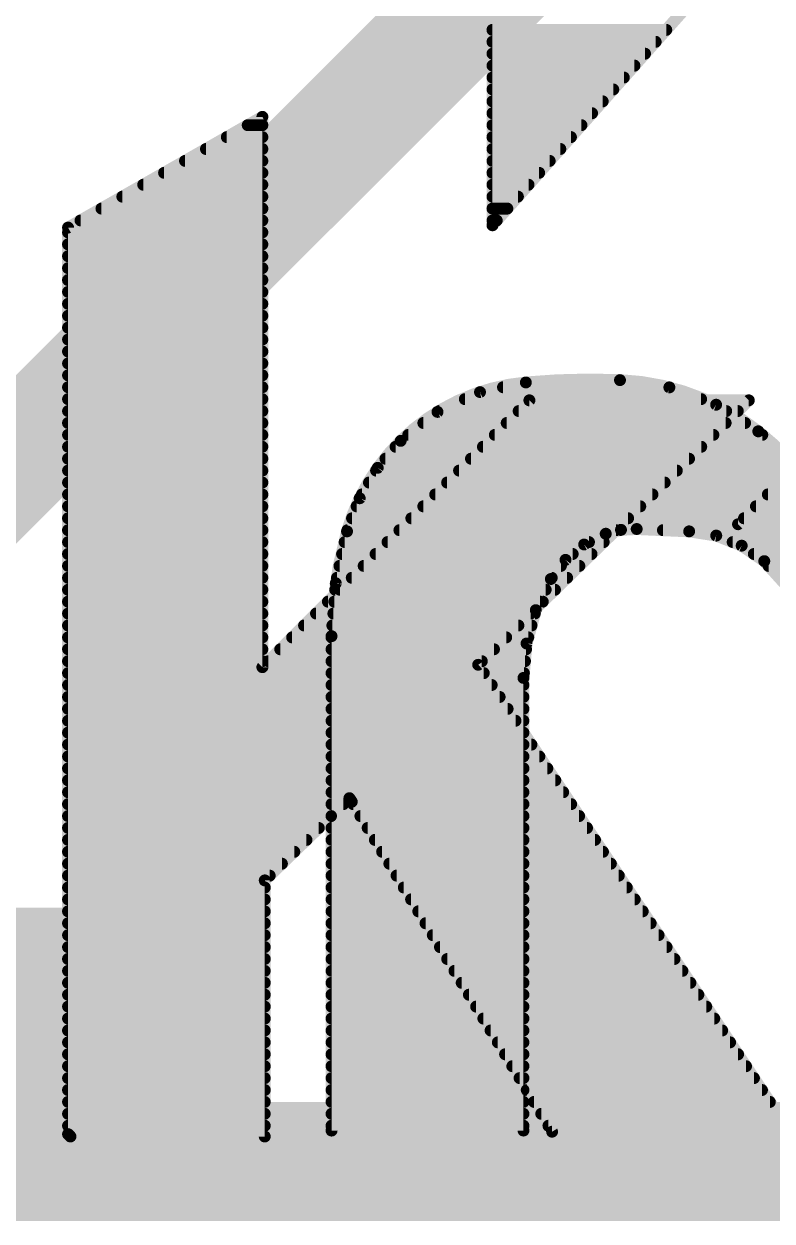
# Model space of a CAD drawing. Extents: x -19.1 to 53.5, y -15.6 to 59.8.
# Drawn here: x 23.104 to 24.698, y 20.193 to 22.746 of the extents above; entities that cross this region are included whole.
import ezdxf

# ---------------------------------------------------------------- set-up
doc = ezdxf.new("R2010")
doc.units = 0
for name, color, linetype in [('16', 132, 'CONTINUOUS'), ('21', 41, 'CONTINUOUS'), ('22', 40, 'CONTINUOUS')]:
    doc.layers.add(name, color=color, linetype=linetype)

# ---------------------------------------------------------------- blocks, each defined once
blk = doc.blocks.new('RECT')
blk.add_solid([(-0.5, -0.5), (0.5, -0.5), (-0.5, 0.5), (0.5, 0.5)])

msp = doc.modelspace()

# ---------------------------------------------------------------- linework, layer by layer
at = {"layer": '16', "const_width": 0.254}
for points in [[(22.86, 21.59), (24.765, 23.495)], [(2.54, 20.32), (26.67, 20.32)]]:
    msp.add_lwpolyline(points, dxfattribs=at)
at = {"layer": '21', "const_width": 0.0254}
for points in [[(24.1021, 23.8328), (24.1021, 22.3164)], [(24.1021, 22.3164), (24.5897, 22.8651)], [(24.1021, 22.733), (24.4723, 22.733)], [(24.1021, 22.7076), (24.4497, 22.7076)], [(24.1021, 22.6822), (24.4272, 22.6822)], [(24.1021, 22.6568), (24.4046, 22.6568)], [(24.1021, 22.6314), (24.382, 22.6314)], [(24.1021, 22.606), (24.3595, 22.606)], [(24.1021, 22.5806), (24.3369, 22.5806)], [(24.1021, 22.5552), (24.3143, 22.5552)], [(23.1978, 22.3114), (23.6118, 22.5476)], [(23.5806, 22.5298), (23.6118, 22.5298)], [(23.6118, 22.5476), (23.6118, 21.3741)], [(24.1021, 22.5298), (24.2917, 22.5298)], [(23.5361, 22.5044), (23.6118, 22.5044)], [(24.1021, 22.5044), (24.2692, 22.5044)], [(23.4916, 22.479), (23.6118, 22.479)], [(24.1021, 22.479), (24.2466, 22.479)], [(23.447, 22.4536), (23.6118, 22.4536)], [(24.1021, 22.4536), (24.224, 22.4536)], [(23.4025, 22.4282), (23.6118, 22.4282)], [(24.1021, 22.4282), (24.2015, 22.4282)], [(23.358, 22.4028), (23.6118, 22.4028)], [(24.1021, 22.4028), (24.1789, 22.4028)], [(23.3135, 22.3774), (23.6118, 22.3774)], [(24.1021, 22.3774), (24.1563, 22.3774)], [(23.269, 22.352), (23.6118, 22.352)], [(24.1021, 22.352), (24.1337, 22.352)], [(23.2244, 22.3266), (23.6118, 22.3266)], [(24.1021, 22.3266), (24.1112, 22.3266)], [(23.1978, 20.3784), (23.1978, 22.3114)], [(23.1978, 22.3012), (23.6118, 22.3012)], [(23.1978, 22.2758), (23.6118, 22.2758)], [(23.1978, 22.2504), (23.6118, 22.2504)], [(23.1978, 22.225), (23.6118, 22.225)], [(23.1978, 22.1996), (23.6118, 22.1996)], [(23.1978, 22.1742), (23.6118, 22.1742)], [(23.1978, 22.1488), (23.6118, 22.1488)], [(23.1978, 22.1234), (23.6118, 22.1234)], [(23.1978, 22.098), (23.6118, 22.098)], [(23.1978, 22.0726), (23.6118, 22.0726)], [(23.1978, 22.0472), (23.6118, 22.0472)], [(23.1978, 22.0218), (23.6118, 22.0218)], [(23.1978, 21.9964), (23.6118, 21.9964)], [(23.1978, 21.971), (23.6118, 21.971)], [(23.1978, 21.9456), (23.6118, 21.9456)], [(23.6118, 21.3741), (24.1808, 21.9431)], [(24.6482, 21.9431), (24.0716, 21.3792)], [(24.1808, 21.9431), (24.6482, 21.9431)], [(24.6253, 21.6789), (24.892, 21.9456)], [(23.1978, 21.9202), (23.6118, 21.9202)], [(24.1579, 21.9202), (24.6248, 21.9202)], [(23.1978, 21.8948), (23.6118, 21.8948)], [(24.1325, 21.8948), (24.5988, 21.8948)], [(23.1978, 21.8694), (23.6118, 21.8694)], [(24.1071, 21.8694), (24.5728, 21.8694)], [(23.1978, 21.844), (23.6118, 21.844)], [(24.0817, 21.844), (24.5469, 21.844)], [(23.1978, 21.8186), (23.6118, 21.8186)], [(24.0563, 21.8186), (24.5209, 21.8186)], [(23.1978, 21.7932), (23.6118, 21.7932)], [(24.0309, 21.7932), (24.4949, 21.7932)], [(23.1978, 21.7678), (23.6118, 21.7678)], [(24.0055, 21.7678), (24.469, 21.7678)], [(23.1978, 21.7424), (23.6118, 21.7424)], [(23.9801, 21.7424), (24.443, 21.7424)], [(24.6888, 21.7424), (25.7404, 21.7424)], [(23.1978, 21.717), (23.6118, 21.717)], [(23.9547, 21.717), (24.417, 21.717)], [(24.6634, 21.717), (25.7404, 21.717)], [(23.1978, 21.6916), (23.6118, 21.6916)], [(23.9293, 21.6916), (24.391, 21.6916)], [(24.638, 21.6916), (25.7404, 21.6916)], [(23.1978, 21.6662), (23.6118, 21.6662)], [(23.9039, 21.6662), (24.3651, 21.6662)], [(25.0241, 21.6764), (24.6253, 21.6789)], [(23.1978, 21.6408), (23.6118, 21.6408)], [(23.8785, 21.6408), (24.3391, 21.6408)], [(23.1978, 21.6154), (23.6118, 21.6154)], [(23.8531, 21.6154), (24.3131, 21.6154)], [(23.1978, 21.59), (23.6118, 21.59)], [(23.8277, 21.59), (24.2872, 21.59)], [(23.1978, 21.5646), (23.6118, 21.5646)], [(23.8023, 21.5646), (24.2612, 21.5646)], [(23.1978, 21.5392), (23.6118, 21.5392)], [(23.7769, 21.5392), (24.2352, 21.5392)], [(23.1978, 21.5138), (23.6118, 21.5138)], [(23.7515, 21.5138), (24.2092, 21.5138)], [(23.1978, 21.4884), (23.6118, 21.4884)], [(23.7261, 21.4884), (24.1833, 21.4884)], [(23.1978, 21.463), (23.6118, 21.463)], [(23.7007, 21.463), (24.1573, 21.463)], [(23.1978, 21.4376), (23.6118, 21.4376)], [(23.6753, 21.4376), (24.1313, 21.4376)], [(23.1978, 21.4122), (23.6118, 21.4122)], [(23.6499, 21.4122), (24.1053, 21.4122)], [(23.1978, 21.3868), (23.6118, 21.3868)], [(23.6245, 21.3868), (24.0794, 21.3868)], [(24.0716, 21.3792), (24.7371, 20.381)], [(23.1978, 21.3614), (24.0835, 21.3614)], [(23.1978, 21.336), (24.1004, 21.336)], [(23.1978, 21.3106), (24.1173, 21.3106)], [(23.1978, 21.2852), (24.1343, 21.2852)], [(23.1978, 21.2598), (24.1512, 21.2598)], [(23.1978, 21.2344), (24.1681, 21.2344)], [(23.1978, 21.209), (24.1851, 21.209)], [(23.1978, 21.1836), (24.202, 21.1836)], [(23.1978, 21.1582), (24.2189, 21.1582)], [(23.1978, 21.1328), (24.2359, 21.1328)], [(23.1978, 21.1074), (24.2528, 21.1074)], [(23.1978, 21.082), (23.7842, 21.082)], [(23.7973, 21.0947), (23.6169, 20.9194)], [(23.8023, 21.0871), (23.7973, 21.0947)], [(24.2291, 20.3835), (23.8023, 21.0871)], [(23.8054, 21.082), (24.2697, 21.082)], [(23.1978, 21.0566), (23.7581, 21.0566)], [(23.8208, 21.0566), (24.2867, 21.0566)], [(23.1978, 21.0312), (23.732, 21.0312)], [(23.8362, 21.0312), (24.3036, 21.0312)], [(23.1978, 21.0058), (23.7058, 21.0058)], [(23.8516, 21.0058), (24.3205, 21.0058)], [(23.1978, 20.9804), (23.6797, 20.9804)], [(23.867, 20.9804), (24.3375, 20.9804)], [(23.1978, 20.955), (23.6535, 20.955)], [(23.8824, 20.955), (24.3544, 20.955)], [(23.1978, 20.9296), (23.6274, 20.9296)], [(23.8978, 20.9296), (24.3713, 20.9296)], [(23.1978, 20.9042), (23.6169, 20.9042)], [(23.6169, 20.9194), (23.6169, 20.3733)], [(23.9132, 20.9042), (24.3883, 20.9042)], [(23.1978, 20.8788), (23.6169, 20.8788)], [(23.9287, 20.8788), (24.4052, 20.8788)], [(23.1978, 20.8534), (23.6169, 20.8534)], [(23.9441, 20.8534), (24.4222, 20.8534)], [(23.1978, 20.828), (23.6169, 20.828)], [(23.9595, 20.828), (24.4391, 20.828)], [(23.1978, 20.8026), (23.6169, 20.8026)], [(23.9749, 20.8026), (24.456, 20.8026)], [(23.1978, 20.7772), (23.6169, 20.7772)], [(23.9903, 20.7772), (24.473, 20.7772)], [(23.1978, 20.7518), (23.6169, 20.7518)], [(24.0057, 20.7518), (24.4899, 20.7518)], [(23.1978, 20.7264), (23.6169, 20.7264)], [(24.0211, 20.7264), (24.5068, 20.7264)], [(23.1978, 20.701), (23.6169, 20.701)], [(24.0365, 20.701), (24.5238, 20.701)], [(23.1978, 20.6756), (23.6169, 20.6756)], [(24.0519, 20.6756), (24.5407, 20.6756)], [(23.1978, 20.6502), (23.6169, 20.6502)], [(24.0673, 20.6502), (24.5576, 20.6502)], [(23.1978, 20.6248), (23.6169, 20.6248)], [(24.0827, 20.6248), (24.5746, 20.6248)], [(23.1978, 20.5994), (23.6169, 20.5994)], [(24.0981, 20.5994), (24.5915, 20.5994)], [(23.1978, 20.574), (23.6169, 20.574)], [(24.1135, 20.574), (24.6084, 20.574)], [(23.1978, 20.5486), (23.6169, 20.5486)], [(24.129, 20.5486), (24.6254, 20.5486)], [(23.1978, 20.5232), (23.6169, 20.5232)], [(24.1444, 20.5232), (24.6423, 20.5232)], [(23.1978, 20.4978), (23.6169, 20.4978)], [(24.1598, 20.4978), (24.6592, 20.4978)], [(23.1978, 20.4724), (23.6169, 20.4724)], [(24.1752, 20.4724), (24.6762, 20.4724)], [(23.1978, 20.447), (23.6169, 20.447)], [(24.1906, 20.447), (24.6931, 20.447)], [(23.1978, 20.4216), (23.6169, 20.4216)], [(24.206, 20.4216), (24.71, 20.4216)], [(23.1978, 20.3962), (23.6169, 20.3962)], [(24.2214, 20.3962), (24.727, 20.3962)], [(24.7371, 20.381), (24.2291, 20.3835)], [(23.2029, 20.3733), (23.1978, 20.3784)], [(23.6169, 20.3733), (23.2029, 20.3733)]]:
    msp.add_lwpolyline(points, dxfattribs=at)
at = {"layer": '21', "const_width": 0.0127}
for points in [[(24.1021, 22.7394, 1), (24.1021, 22.7266)], [(24.4723, 22.7266, 1), (24.4723, 22.7394)], [(24.1021, 22.714, 1), (24.1021, 22.7012)], [(24.4497, 22.7012, 1), (24.4497, 22.714)], [(24.1021, 22.6886, 1), (24.1021, 22.6759)], [(24.4272, 22.6759, 1), (24.4272, 22.6886)], [(24.1021, 22.6632, 1), (24.1021, 22.6504)], [(24.4046, 22.6504, 1), (24.4046, 22.6632)], [(24.1021, 22.6378, 1), (24.1021, 22.6251)], [(24.382, 22.6251, 1), (24.382, 22.6378)], [(24.1021, 22.6124, 1), (24.1021, 22.5997)], [(24.3595, 22.5997, 1), (24.3595, 22.6124)], [(24.1021, 22.587, 1), (24.1021, 22.5742)], [(24.3369, 22.5742, 1), (24.3369, 22.587)], [(24.1021, 22.5616, 1), (24.1021, 22.5489)], [(24.3143, 22.5489, 1), (24.3143, 22.5616)], [(23.5806, 22.5362, 1), (23.5806, 22.5235)], [(23.6182, 22.5476, 1), (23.6055, 22.5476)], [(23.6149, 22.5421, 1), (23.6087, 22.5531)], [(23.6118, 22.5235, 1), (23.6118, 22.5362)], [(24.1021, 22.5362, 1), (24.1021, 22.5235)], [(24.2917, 22.5235, 1), (24.2917, 22.5362)], [(23.5361, 22.5108, 1), (23.5361, 22.498)], [(23.6118, 22.498, 1), (23.6118, 22.5108)], [(24.1021, 22.5108, 1), (24.1021, 22.498)], [(24.2692, 22.498, 1), (24.2692, 22.5108)], [(23.4916, 22.4854, 1), (23.4916, 22.4727)], [(23.6118, 22.4727, 1), (23.6118, 22.4854)], [(24.1021, 22.4854, 1), (24.1021, 22.4727)], [(24.2466, 22.4727, 1), (24.2466, 22.4854)], [(23.447, 22.46, 1), (23.447, 22.4473)], [(23.6118, 22.4473, 1), (23.6118, 22.46)], [(24.1021, 22.46, 1), (24.1021, 22.4473)], [(24.224, 22.4473, 1), (24.224, 22.46)], [(23.4025, 22.4346, 1), (23.4025, 22.4218)], [(23.6118, 22.4218, 1), (23.6118, 22.4346)], [(24.1021, 22.4346, 1), (24.1021, 22.4218)], [(24.2015, 22.4218, 1), (24.2015, 22.4346)], [(23.358, 22.4092, 1), (23.358, 22.3965)], [(23.6118, 22.3965, 1), (23.6118, 22.4092)], [(24.1021, 22.4092, 1), (24.1021, 22.3965)], [(24.1789, 22.3965, 1), (24.1789, 22.4092)], [(23.3135, 22.3838, 1), (23.3135, 22.3711)], [(23.6118, 22.3711, 1), (23.6118, 22.3838)], [(24.1021, 22.3838, 1), (24.1021, 22.3711)], [(24.1563, 22.3711, 1), (24.1563, 22.3838)], [(23.269, 22.3584, 1), (23.269, 22.3456)], [(23.6118, 22.3456, 1), (23.6118, 22.3584)], [(24.1021, 22.3584, 1), (24.1021, 22.3456)], [(24.1337, 22.3456, 1), (24.1337, 22.3584)], [(23.2244, 22.333, 1), (23.2244, 22.3203)], [(23.6118, 22.3203, 1), (23.6118, 22.333)], [(24.1021, 22.333, 1), (24.1021, 22.3203)], [(24.1112, 22.3203, 1), (24.1112, 22.333)], [(23.2042, 22.3114, 1), (23.1914, 22.3114)], [(23.1947, 22.3169, 1), (23.2009, 22.3059)], [(23.1978, 22.3076, 1), (23.1978, 22.2949)], [(23.6118, 22.2949, 1), (23.6118, 22.3076)], [(24.0957, 22.3164, 1), (24.1085, 22.3164)], [(24.0974, 22.3206, 1), (24.1068, 22.3122)], [(23.1978, 22.2822, 1), (23.1978, 22.2694)], [(23.6118, 22.2694, 1), (23.6118, 22.2822)], [(23.1978, 22.2568, 1), (23.1978, 22.2441)], [(23.6118, 22.2441, 1), (23.6118, 22.2568)], [(23.1978, 22.2314, 1), (23.1978, 22.2187)], [(23.6118, 22.2187, 1), (23.6118, 22.2314)], [(23.1978, 22.206, 1), (23.1978, 22.1932)], [(23.6118, 22.1932, 1), (23.6118, 22.206)], [(23.1978, 22.1806, 1), (23.1978, 22.1679)], [(23.6118, 22.1679, 1), (23.6118, 22.1806)], [(23.1978, 22.1552, 1), (23.1978, 22.1425)], [(23.6118, 22.1425, 1), (23.6118, 22.1552)], [(23.1978, 22.1298, 1), (23.1978, 22.117)], [(23.6118, 22.117, 1), (23.6118, 22.1298)], [(23.1978, 22.1044, 1), (23.1978, 22.0917)], [(23.6118, 22.0917, 1), (23.6118, 22.1044)], [(23.1978, 22.079, 1), (23.1978, 22.0663)], [(23.6118, 22.0663, 1), (23.6118, 22.079)], [(23.1978, 22.0536, 1), (23.1978, 22.0408)], [(23.6118, 22.0408, 1), (23.6118, 22.0536)], [(23.1978, 22.0282, 1), (23.1978, 22.0155)], [(23.6118, 22.0155, 1), (23.6118, 22.0282)], [(23.1978, 22.0028, 1), (23.1978, 21.9901)], [(23.6118, 21.9901, 1), (23.6118, 22.0028)], [(23.1978, 21.9774, 1), (23.1978, 21.9646)], [(23.6118, 21.9646, 1), (23.6118, 21.9774)], [(23.1978, 21.952, 1), (23.1978, 21.9393)], [(23.6118, 21.9393, 1), (23.6118, 21.952)], [(24.1808, 21.9495, 1), (24.1808, 21.9367)], [(24.1853, 21.9386, 1), (24.1763, 21.9476)], [(24.6526, 21.9386, 1), (24.6438, 21.9476)], [(24.6482, 21.9367, 1), (24.6482, 21.9495)], [(23.1978, 21.9266, 1), (23.1978, 21.9139)], [(23.6118, 21.9139, 1), (23.6118, 21.9266)], [(24.1579, 21.9266, 1), (24.1579, 21.9139)], [(24.6248, 21.9139, 1), (24.6248, 21.9266)], [(23.1978, 21.9012, 1), (23.1978, 21.8884)], [(23.6118, 21.8884, 1), (23.6118, 21.9012)], [(24.1325, 21.9012, 1), (24.1325, 21.8884)], [(24.5988, 21.8884, 1), (24.5988, 21.9012)], [(23.1978, 21.8758, 1), (23.1978, 21.8631)], [(23.6118, 21.8631, 1), (23.6118, 21.8758)], [(24.1071, 21.8758, 1), (24.1071, 21.8631)], [(24.5728, 21.8631, 1), (24.5728, 21.8758)], [(23.1978, 21.8504, 1), (23.1978, 21.8377)], [(23.6118, 21.8377, 1), (23.6118, 21.8504)], [(24.0817, 21.8504, 1), (24.0817, 21.8377)], [(24.5469, 21.8377, 1), (24.5469, 21.8504)], [(23.1978, 21.825, 1), (23.1978, 21.8122)], [(23.6118, 21.8122, 1), (23.6118, 21.825)], [(24.0563, 21.825, 1), (24.0563, 21.8122)], [(24.5209, 21.8122, 1), (24.5209, 21.825)], [(23.1978, 21.7996, 1), (23.1978, 21.7869)], [(23.6118, 21.7869, 1), (23.6118, 21.7996)], [(24.0309, 21.7996, 1), (24.0309, 21.7869)], [(24.4949, 21.7869, 1), (24.4949, 21.7996)], [(23.1978, 21.7742, 1), (23.1978, 21.7614)], [(23.6118, 21.7614, 1), (23.6118, 21.7742)], [(24.0055, 21.7742, 1), (24.0055, 21.7614)], [(24.469, 21.7614, 1), (24.469, 21.7742)], [(23.1978, 21.7488, 1), (23.1978, 21.736)], [(23.6118, 21.736, 1), (23.6118, 21.7488)], [(23.9801, 21.7488, 1), (23.9801, 21.736)], [(24.443, 21.736, 1), (24.443, 21.7488)], [(24.6888, 21.7488, 1), (24.6888, 21.736)], [(23.1978, 21.7234, 1), (23.1978, 21.7107)], [(23.6118, 21.7107, 1), (23.6118, 21.7234)], [(23.9547, 21.7234, 1), (23.9547, 21.7107)], [(24.417, 21.7107, 1), (24.417, 21.7234)], [(24.6634, 21.7234, 1), (24.6634, 21.7107)], [(23.1978, 21.698, 1), (23.1978, 21.6852)], [(23.6118, 21.6852, 1), (23.6118, 21.698)], [(23.9293, 21.698, 1), (23.9293, 21.6852)], [(24.391, 21.6852, 1), (24.391, 21.698)], [(24.638, 21.698, 1), (24.638, 21.6852)], [(23.1978, 21.6726, 1), (23.1978, 21.6598)], [(23.6118, 21.6598, 1), (23.6118, 21.6726)], [(23.9039, 21.6726, 1), (23.9039, 21.6598)], [(24.3651, 21.6598, 1), (24.3651, 21.6726)], [(24.6253, 21.6852, 1), (24.6253, 21.6726)], [(24.6208, 21.6834, 1), (24.6298, 21.6744)], [(23.1978, 21.6472, 1), (23.1978, 21.6345)], [(23.6118, 21.6345, 1), (23.6118, 21.6472)], [(23.8785, 21.6472, 1), (23.8785, 21.6345)], [(24.3391, 21.6345, 1), (24.3391, 21.6472)], [(23.1978, 21.6218, 1), (23.1978, 21.609)], [(23.6118, 21.609, 1), (23.6118, 21.6218)], [(23.8531, 21.6218, 1), (23.8531, 21.609)], [(24.3131, 21.609, 1), (24.3131, 21.6218)], [(23.1978, 21.5964, 1), (23.1978, 21.5836)], [(23.6118, 21.5836, 1), (23.6118, 21.5964)], [(23.8277, 21.5964, 1), (23.8277, 21.5836)], [(24.2872, 21.5836, 1), (24.2872, 21.5964)], [(23.1978, 21.571, 1), (23.1978, 21.5583)], [(23.6118, 21.5583, 1), (23.6118, 21.571)], [(23.8023, 21.571, 1), (23.8023, 21.5583)], [(24.2612, 21.5583, 1), (24.2612, 21.571)], [(23.1978, 21.5456, 1), (23.1978, 21.5328)], [(23.6118, 21.5328, 1), (23.6118, 21.5456)], [(23.7769, 21.5456, 1), (23.7769, 21.5328)], [(24.2352, 21.5328, 1), (24.2352, 21.5456)], [(23.1978, 21.5202, 1), (23.1978, 21.5074)], [(23.6118, 21.5074, 1), (23.6118, 21.5202)], [(23.7515, 21.5202, 1), (23.7515, 21.5074)], [(24.2092, 21.5074, 1), (24.2092, 21.5202)], [(23.1978, 21.4948, 1), (23.1978, 21.4821)], [(23.6118, 21.4821, 1), (23.6118, 21.4948)], [(23.7261, 21.4948, 1), (23.7261, 21.4821)], [(24.1833, 21.4821, 1), (24.1833, 21.4948)], [(23.1978, 21.4694, 1), (23.1978, 21.4566)], [(23.6118, 21.4566, 1), (23.6118, 21.4694)], [(23.7007, 21.4694, 1), (23.7007, 21.4566)], [(24.1573, 21.4566, 1), (24.1573, 21.4694)], [(23.1978, 21.444, 1), (23.1978, 21.4312)], [(23.6118, 21.4312, 1), (23.6118, 21.444)], [(23.6753, 21.444, 1), (23.6753, 21.4312)], [(24.1313, 21.4312, 1), (24.1313, 21.444)], [(23.1978, 21.4186, 1), (23.1978, 21.4059)], [(23.6118, 21.4059, 1), (23.6118, 21.4186)], [(23.6499, 21.4186, 1), (23.6499, 21.4059)], [(24.1053, 21.4059, 1), (24.1053, 21.4186)], [(23.1978, 21.3932, 1), (23.1978, 21.3804)], [(23.6118, 21.3804, 1), (23.6118, 21.3932)], [(23.6245, 21.3932, 1), (23.6245, 21.3804)], [(24.0769, 21.3827, 1), (24.0663, 21.3757)], [(24.0794, 21.3804, 1), (24.0794, 21.3932)], [(23.1978, 21.3678, 1), (23.1978, 21.355)], [(23.6073, 21.3786, 1), (23.6163, 21.3696)], [(23.6055, 21.3741, 1), (23.6182, 21.3741)], [(24.0672, 21.3837, 1), (24.076, 21.3747)], [(24.0835, 21.355, 1), (24.0835, 21.3678)], [(23.1978, 21.3424, 1), (23.1978, 21.3297)], [(24.1004, 21.3297, 1), (24.1004, 21.3424)], [(23.1978, 21.317, 1), (23.1978, 21.3042)], [(24.1173, 21.3042, 1), (24.1173, 21.317)], [(23.1978, 21.2916, 1), (23.1978, 21.2788)], [(24.1343, 21.2788, 1), (24.1343, 21.2916)], [(23.1978, 21.2662, 1), (23.1978, 21.2535)], [(24.1512, 21.2535, 1), (24.1512, 21.2662)], [(23.1978, 21.2408, 1), (23.1978, 21.228)], [(24.1681, 21.228, 1), (24.1681, 21.2408)], [(23.1978, 21.2154, 1), (23.1978, 21.2026)], [(24.1851, 21.2026, 1), (24.1851, 21.2154)], [(23.1978, 21.19, 1), (23.1978, 21.1773)], [(24.202, 21.1773, 1), (24.202, 21.19)], [(23.1978, 21.1646, 1), (23.1978, 21.1518)], [(24.2189, 21.1518, 1), (24.2189, 21.1646)], [(23.1978, 21.1392, 1), (23.1978, 21.1264)], [(24.2359, 21.1264, 1), (24.2359, 21.1392)], [(23.1978, 21.1138, 1), (23.1978, 21.1011)], [(24.2528, 21.1011, 1), (24.2528, 21.1138)], [(23.1978, 21.0884, 1), (23.1978, 21.0756)], [(23.7842, 21.0756, 1), (23.7842, 21.0884)], [(23.8026, 21.0982, 1), (23.792, 21.0912)], [(23.8017, 21.0901, 1), (23.7929, 21.0993)], [(23.8077, 21.0904, 1), (23.7969, 21.0838)], [(23.797, 21.0836, 1), (23.8076, 21.0906)], [(23.8054, 21.0884, 1), (23.8054, 21.0756)], [(24.2697, 21.0756, 1), (24.2697, 21.0884)], [(23.1978, 21.063, 1), (23.1978, 21.0502)], [(23.7581, 21.0502, 1), (23.7581, 21.063)], [(23.8208, 21.063, 1), (23.8208, 21.0502)], [(24.2867, 21.0502, 1), (24.2867, 21.063)], [(23.1978, 21.0376, 1), (23.1978, 21.0249)], [(23.732, 21.0249, 1), (23.732, 21.0376)], [(23.8362, 21.0376, 1), (23.8362, 21.0249)], [(24.3036, 21.0249, 1), (24.3036, 21.0376)], [(23.1978, 21.0122, 1), (23.1978, 20.9994)], [(23.7058, 20.9994, 1), (23.7058, 21.0122)], [(23.8516, 21.0122, 1), (23.8516, 20.9994)], [(24.3205, 20.9994, 1), (24.3205, 21.0122)], [(23.1978, 20.9868, 1), (23.1978, 20.974)], [(23.6797, 20.974, 1), (23.6797, 20.9868)], [(23.867, 20.9868, 1), (23.867, 20.974)], [(24.3375, 20.974, 1), (24.3375, 20.9868)], [(23.1978, 20.9614, 1), (23.1978, 20.9487)], [(23.6535, 20.9487, 1), (23.6535, 20.9614)], [(23.8824, 20.9614, 1), (23.8824, 20.9487)], [(24.3544, 20.9487, 1), (24.3544, 20.9614)], [(23.1978, 20.936, 1), (23.1978, 20.9232)], [(23.6233, 20.9194, 1), (23.6105, 20.9194)], [(23.6274, 20.9232, 1), (23.6274, 20.936)], [(23.8978, 20.936, 1), (23.8978, 20.9232)], [(24.3713, 20.9232, 1), (24.3713, 20.936)], [(23.1978, 20.9106, 1), (23.1978, 20.8978)], [(23.6125, 20.924, 1), (23.6213, 20.9148)], [(23.6169, 20.8978, 1), (23.6169, 20.9106)], [(23.9132, 20.9106, 1), (23.9132, 20.8978)], [(24.3883, 20.8978, 1), (24.3883, 20.9106)], [(23.1978, 20.8852, 1), (23.1978, 20.8725)], [(23.6169, 20.8725, 1), (23.6169, 20.8852)], [(23.9287, 20.8852, 1), (23.9287, 20.8725)], [(24.4052, 20.8725, 1), (24.4052, 20.8852)], [(23.1978, 20.8598, 1), (23.1978, 20.847)], [(23.6169, 20.847, 1), (23.6169, 20.8598)], [(23.9441, 20.8598, 1), (23.9441, 20.847)], [(24.4222, 20.847, 1), (24.4222, 20.8598)], [(23.1978, 20.8344, 1), (23.1978, 20.8216)], [(23.6169, 20.8216, 1), (23.6169, 20.8344)], [(23.9595, 20.8344, 1), (23.9595, 20.8216)], [(24.4391, 20.8216, 1), (24.4391, 20.8344)], [(23.1978, 20.809, 1), (23.1978, 20.7963)], [(23.6169, 20.7963, 1), (23.6169, 20.809)], [(23.9749, 20.809, 1), (23.9749, 20.7963)], [(24.456, 20.7963, 1), (24.456, 20.809)], [(23.1978, 20.7836, 1), (23.1978, 20.7708)], [(23.6169, 20.7708, 1), (23.6169, 20.7836)], [(23.9903, 20.7836, 1), (23.9903, 20.7708)], [(24.473, 20.7708, 1), (24.473, 20.7836)], [(23.1978, 20.7582, 1), (23.1978, 20.7454)], [(23.6169, 20.7454, 1), (23.6169, 20.7582)], [(24.0057, 20.7582, 1), (24.0057, 20.7454)], [(24.4899, 20.7454, 1), (24.4899, 20.7582)], [(23.1978, 20.7328, 1), (23.1978, 20.7201)], [(23.6169, 20.7201, 1), (23.6169, 20.7328)], [(24.0211, 20.7328, 1), (24.0211, 20.7201)], [(24.5068, 20.7201, 1), (24.5068, 20.7328)], [(23.1978, 20.7074, 1), (23.1978, 20.6946)], [(23.6169, 20.6946, 1), (23.6169, 20.7074)], [(24.0365, 20.7074, 1), (24.0365, 20.6946)], [(24.5238, 20.6946, 1), (24.5238, 20.7074)], [(23.1978, 20.682, 1), (23.1978, 20.6692)], [(23.6169, 20.6692, 1), (23.6169, 20.682)], [(24.0519, 20.682, 1), (24.0519, 20.6692)], [(24.5407, 20.6692, 1), (24.5407, 20.682)], [(23.1978, 20.6566, 1), (23.1978, 20.6439)], [(23.6169, 20.6439, 1), (23.6169, 20.6566)], [(24.0673, 20.6566, 1), (24.0673, 20.6439)], [(24.5576, 20.6439, 1), (24.5576, 20.6566)], [(23.1978, 20.6312, 1), (23.1978, 20.6184)], [(23.6169, 20.6184, 1), (23.6169, 20.6312)], [(24.0827, 20.6312, 1), (24.0827, 20.6184)], [(24.5746, 20.6184, 1), (24.5746, 20.6312)], [(23.1978, 20.6058, 1), (23.1978, 20.593)], [(23.6169, 20.593, 1), (23.6169, 20.6058)], [(24.0981, 20.6058, 1), (24.0981, 20.593)], [(24.5915, 20.593, 1), (24.5915, 20.6058)], [(23.1978, 20.5804, 1), (23.1978, 20.5677)], [(23.6169, 20.5677, 1), (23.6169, 20.5804)], [(24.1135, 20.5804, 1), (24.1135, 20.5677)], [(24.6084, 20.5677, 1), (24.6084, 20.5804)], [(23.1978, 20.555, 1), (23.1978, 20.5422)], [(23.6169, 20.5422, 1), (23.6169, 20.555)], [(24.129, 20.555, 1), (24.129, 20.5422)], [(24.6254, 20.5422, 1), (24.6254, 20.555)], [(23.1978, 20.5296, 1), (23.1978, 20.5168)], [(23.6169, 20.5168, 1), (23.6169, 20.5296)], [(24.1444, 20.5296, 1), (24.1444, 20.5168)], [(24.6423, 20.5168, 1), (24.6423, 20.5296)], [(23.1978, 20.5042, 1), (23.1978, 20.4915)], [(23.6169, 20.4915, 1), (23.6169, 20.5042)], [(24.1598, 20.5042, 1), (24.1598, 20.4915)], [(24.6592, 20.4915, 1), (24.6592, 20.5042)], [(23.1978, 20.4788, 1), (23.1978, 20.466)], [(23.6169, 20.466, 1), (23.6169, 20.4788)], [(24.1752, 20.4788, 1), (24.1752, 20.466)], [(24.6762, 20.466, 1), (24.6762, 20.4788)], [(23.1978, 20.4534, 1), (23.1978, 20.4407)], [(23.6169, 20.4407, 1), (23.6169, 20.4534)], [(24.1906, 20.4534, 1), (24.1906, 20.4407)], [(24.6931, 20.4407, 1), (24.6931, 20.4534)], [(23.1978, 20.428, 1), (23.1978, 20.4153)], [(23.6169, 20.4153, 1), (23.6169, 20.428)], [(24.206, 20.428, 1), (24.206, 20.4153)], [(23.1978, 20.4026, 1), (23.1978, 20.3898)], [(23.6169, 20.3898, 1), (23.6169, 20.4026)], [(24.2214, 20.4026, 1), (24.2214, 20.3898)], [(24.2291, 20.3898, 1), (24.2291, 20.3772)], [(23.2023, 20.3829, 1), (23.1933, 20.3739)], [(23.1914, 20.3784, 1), (23.2042, 20.3784)], [(23.2029, 20.3797, 1), (23.2029, 20.3669)], [(23.1984, 20.3688, 1), (23.2074, 20.3778)], [(23.6105, 20.3733, 1), (23.6233, 20.3733)], [(23.6169, 20.3669, 1), (23.6169, 20.3797)], [(24.2237, 20.3802, 1), (24.2345, 20.3868)]]:
    msp.add_lwpolyline(points, format="xyb", dxfattribs=at)
at = {"layer": '22'}
for points, const_width in [([(24.1732, 21.9812, 0.1741), (23.9065, 21.8567)], 0.0254), ([(24.1246, 21.9774, 1), (24.1246, 21.9646)], 0.0127), ([(24.3738, 21.9862, 0.0335), (24.1732, 21.9812)], 0.0254), ([(24.173, 21.9875, 1), (24.1734, 21.9749)], 0.0127), ([(24.1726, 21.9875, 1), (24.1738, 21.9749)], 0.0127), ([(24.1745, 21.975, 1), (24.1719, 21.9874)], 0.0127), ([(24.1738, 21.9749, 1), (24.1726, 21.9875)], 0.0127), ([(24.3747, 21.9925, 1), (24.3729, 21.9799)], 0.0127), ([(24.6685, 21.877, 0.1577), (24.3738, 21.9862)], 0.0254), ([(24.3741, 21.9925, 1), (24.3735, 21.9799)], 0.0127), ([(24.3735, 21.9799, 1), (24.3741, 21.9925)], 0.0127), ([(24.374, 21.9799, 1), (24.3736, 21.9925)], 0.0127), ([(24.4812, 21.9767, 1), (24.4768, 21.9648)], 0.0127), ([(24.477, 21.9646, 1), (24.477, 21.9774)], 0.0127), ([(24.478, 21.9644, 1), (24.4799, 21.977)], 0.0127), ([(24.0432, 21.952, 1), (24.0432, 21.9393)], 0.0127), ([(24.0742, 21.9669, 1), (24.0768, 21.9545)], 0.0127), ([(24.0782, 21.9549, 1), (24.0728, 21.9664)], 0.0127), ([(24.5467, 21.9393, 1), (24.5467, 21.952)], 0.0127), ([(23.9823, 21.9242, 1), (23.9877, 21.9127)], 0.0127), ([(23.9889, 21.9134, 1), (23.9811, 21.9234)], 0.0127), ([(23.9888, 21.9266, 1), (23.9888, 21.9139)], 0.0127), ([(24.582, 21.9391, 1), (24.5752, 21.9284)], 0.0127), ([(24.5764, 21.9278, 1), (24.5808, 21.9397)], 0.0127), ([(24.6001, 21.9139, 1), (24.6001, 21.9266)], 0.0127), ([(23.9549, 21.9012, 1), (23.9549, 21.8884)], 0.0127), ([(24.6403, 21.8884, 1), (24.6403, 21.9012)], 0.0127), ([(23.9226, 21.8758, 1), (23.9226, 21.8631)], 0.0127), ([(24.6728, 21.8817, 1), (24.6642, 21.8723)], 0.0127), ([(24.7548, 21.7881, 0.0664), (24.6685, 21.877)], 0.0254), ([(24.6724, 21.882, 1), (24.6646, 21.872)], 0.0127), ([(24.6646, 21.872, 1), (24.6724, 21.882)], 0.0127), ([(24.6651, 21.8716, 1), (24.6719, 21.8824)], 0.0127), ([(24.6769, 21.8631, 1), (24.6769, 21.8758)], 0.0127), ([(23.9065, 21.8567, 0.1281), (23.7922, 21.6637)], 0.0254), ([(23.8957, 21.8504, 1), (23.8957, 21.8377)], 0.0127), ([(23.9026, 21.8617, 1), (23.9104, 21.8517)], 0.0127), ([(23.902, 21.8612, 1), (23.911, 21.8522)], 0.0127), ([(23.9113, 21.8526, 1), (23.9017, 21.8608)], 0.0127), ([(23.911, 21.8522, 1), (23.902, 21.8612)], 0.0127), ([(23.8741, 21.825, 1), (23.8741, 21.8122)], 0.0127), ([(23.8541, 21.7996, 1), (23.8541, 21.7869)], 0.0127), ([(23.8528, 21.8033, 1), (23.8624, 21.7951)], 0.0127), ([(23.8631, 21.7959, 1), (23.8521, 21.8024)], 0.0127), ([(23.839, 21.7742, 1), (23.839, 21.7614)], 0.0127), ([(23.824, 21.7488, 1), (23.824, 21.736)], 0.0127), ([(23.8126, 21.7234, 1), (23.8126, 21.7107)], 0.0127), ([(23.8137, 21.7375, 1), (23.8246, 21.731)], 0.0127), ([(23.8251, 21.732, 1), (23.8132, 21.7365)], 0.0127), ([(23.8029, 21.698, 1), (23.8029, 21.6852)], 0.0127), ([(23.7922, 21.6637, 0.0668), (23.7592, 21.4401)], 0.0254), ([(23.7984, 21.6624, 1), (23.786, 21.665)], 0.0127), ([(23.7983, 21.6619, 1), (23.7861, 21.6655)], 0.0127), ([(23.7932, 21.6726, 1), (23.7932, 21.6598)], 0.0127), ([(24.4094, 21.6687, 0.0992), (24.3434, 21.6586)], 0.0254), ([(24.3756, 21.6733, 1), (24.3762, 21.6606)], 0.0127), ([(24.3731, 21.6598, 1), (24.3731, 21.6726)], 0.0127), ([(24.3775, 21.6608, 1), (24.3743, 21.6731)], 0.0127), ([(24.4097, 21.675, 1), (24.4091, 21.6624)], 0.0127), ([(24.4094, 21.6687, 0.0006), (24.5212, 21.6637)], 0.0254), ([(24.4097, 21.675, 1), (24.4091, 21.6624)], 0.0127), ([(24.4097, 21.6624, 1), (24.4091, 21.675)], 0.0127), ([(24.4091, 21.6624, 1), (24.4097, 21.675)], 0.0127), ([(24.4653, 21.6726, 1), (24.4653, 21.6598)], 0.0127), ([(24.5222, 21.67, 1), (24.5202, 21.6574)], 0.0127), ([(24.6812, 21.6002, 0.1688), (24.5212, 21.6637)], 0.0254), ([(24.5215, 21.67, 1), (24.5209, 21.6574)], 0.0127), ([(24.5209, 21.6574, 1), (24.5215, 21.67)], 0.0127), ([(24.5209, 21.6574, 1), (24.5215, 21.67)], 0.0127), ([(23.7872, 21.6472, 1), (23.7872, 21.6345)], 0.0127), ([(23.7863, 21.666, 1), (23.7981, 21.6614)], 0.0127), ([(23.7861, 21.6655, 1), (23.7983, 21.6619)], 0.0127), ([(24.3434, 21.6586, 0.1719), (24.2265, 21.5621)], 0.0254), ([(24.2946, 21.6413, 1), (24.3002, 21.63)], 0.0127), ([(24.3014, 21.6307, 1), (24.2934, 21.6405)], 0.0127), ([(24.3077, 21.6345, 1), (24.3077, 21.6472)], 0.0127), ([(24.3418, 21.6648, 1), (24.345, 21.6524)], 0.0127), ([(24.3412, 21.6646, 1), (24.3456, 21.6526)], 0.0127), ([(24.3462, 21.6529, 1), (24.3406, 21.6643)], 0.0127), ([(24.3456, 21.6526, 1), (24.3412, 21.6646)], 0.0127), ([(24.5812, 21.6606, 1), (24.5765, 21.6488)], 0.0127), ([(24.5779, 21.6484, 1), (24.5798, 21.661)], 0.0127), ([(24.6139, 21.6472, 1), (24.6139, 21.6345)], 0.0127), ([(23.7817, 21.6218, 1), (23.7817, 21.609)], 0.0127), ([(24.2729, 21.609, 1), (24.2729, 21.6218)], 0.0127), ([(24.6367, 21.6384, 1), (24.6295, 21.6279)], 0.0127), ([(24.6307, 21.6273, 1), (24.6354, 21.6391)], 0.0127), ([(24.659, 21.6218, 1), (24.659, 21.609)], 0.0127), ([(23.7762, 21.5964, 1), (23.7762, 21.5836)], 0.0127), ([(24.2479, 21.5836, 1), (24.2479, 21.5964)], 0.0127), ([(24.2537, 21.6078, 1), (24.2618, 21.598)], 0.0127), ([(24.2628, 21.599, 1), (24.2527, 21.6068)], 0.0127), ([(24.6859, 21.6045, 1), (24.6765, 21.5959)], 0.0127), ([(24.7726, 21.4706, 0.1229), (24.6812, 21.6002)], 0.0254), ([(24.6853, 21.605, 1), (24.6771, 21.5954)], 0.0127), ([(24.6771, 21.5954, 1), (24.6853, 21.605)], 0.0127), ([(24.6776, 21.595, 1), (24.6848, 21.6054)], 0.0127), ([(24.6904, 21.5964, 1), (24.6904, 21.5836)], 0.0127), ([(23.7707, 21.571, 1), (23.7707, 21.5583)], 0.0127), ([(24.2265, 21.5621, 0.136), (24.1681, 21.3512)], 0.0254), ([(24.2215, 21.566, 1), (24.2315, 21.5582)], 0.0127), ([(24.2211, 21.5654, 1), (24.2319, 21.5588)], 0.0127), ([(24.2322, 21.5593, 1), (24.2208, 21.5649)], 0.0127), ([(24.2319, 21.5588, 1), (24.2211, 21.5654)], 0.0127), ([(24.2284, 21.5583, 1), (24.2284, 21.571)], 0.0127), ([(23.7671, 21.5456, 1), (23.7671, 21.5328)], 0.0127), ([(23.762, 21.5543, 1), (23.7744, 21.5517)], 0.0127), ([(23.7746, 21.5525, 1), (23.7619, 21.5535)], 0.0127), ([(24.2154, 21.5328, 1), (24.2154, 21.5456)], 0.0127), ([(23.7651, 21.5202, 1), (23.7651, 21.5074)], 0.0127), ([(24.2031, 21.5074, 1), (24.2031, 21.5202)], 0.0127), ([(23.7631, 21.4948, 1), (23.7631, 21.4821)], 0.0127), ([(24.1887, 21.4985, 1), (24.2001, 21.4929)], 0.0127), ([(24.2005, 21.494, 1), (24.1883, 21.4974)], 0.0127), ([(24.1924, 21.4821, 1), (24.1924, 21.4948)], 0.0127), ([(23.761, 21.4694, 1), (23.761, 21.4566)], 0.0127), ([(24.1853, 21.4566, 1), (24.1853, 21.4694)], 0.0127), ([(23.7656, 21.4401, 1), (23.7528, 21.4401)], 0.0127), ([(23.7656, 21.4401, 1), (23.7528, 21.4401)], 0.0127), ([(23.7592, 21.444, 1), (23.7592, 21.4312)], 0.0127), ([(23.7529, 21.4406, 1), (23.7655, 21.4396)], 0.0127), ([(23.7529, 21.4402, 1), (23.7655, 21.44)], 0.0127), ([(24.1783, 21.4312, 1), (24.1783, 21.444)], 0.0127), ([(23.7592, 21.4186, 1), (23.7592, 21.4059)], 0.0127), ([(24.181, 21.4241, 1), (24.1684, 21.4252)], 0.0127), ([(24.1686, 21.4263, 1), (24.1808, 21.4229)], 0.0127), ([(24.1736, 21.4059, 1), (24.1736, 21.4186)], 0.0127), ([(23.7592, 21.3932, 1), (23.7592, 21.3804)], 0.0127), ([(24.1713, 21.3804, 1), (24.1713, 21.3932)], 0.0127), ([(23.7592, 21.3678, 1), (23.7592, 21.355)], 0.0127), ([(24.169, 21.355, 1), (24.169, 21.3678)], 0.0127), ([(23.7592, 21.3424, 1), (23.7592, 21.3297)], 0.0127), ([(24.1745, 21.3512, 1), (24.1618, 21.3512)], 0.0127), ([(24.1745, 21.3512, 1), (24.1618, 21.3512)], 0.0127), ([(24.1618, 21.3518, 1), (24.1744, 21.3506)], 0.0127), ([(24.1618, 21.3512, 1), (24.1744, 21.3512)], 0.0127), ([(24.1681, 21.3297, 1), (24.1681, 21.3424)], 0.0127), ([(23.7592, 21.317, 1), (23.7592, 21.3042)], 0.0127), ([(24.1681, 21.3042, 1), (24.1681, 21.317)], 0.0127), ([(23.7592, 21.2916, 1), (23.7592, 21.2788)], 0.0127), ([(24.1681, 21.2788, 1), (24.1681, 21.2916)], 0.0127), ([(23.7592, 21.2662, 1), (23.7592, 21.2535)], 0.0127), ([(24.1681, 21.2535, 1), (24.1681, 21.2662)], 0.0127), ([(23.7592, 21.2408, 1), (23.7592, 21.228)], 0.0127), ([(24.1681, 21.228, 1), (24.1681, 21.2408)], 0.0127), ([(23.7592, 21.2154, 1), (23.7592, 21.2026)], 0.0127), ([(24.1681, 21.2026, 1), (24.1681, 21.2154)], 0.0127), ([(23.7592, 21.19, 1), (23.7592, 21.1773)], 0.0127), ([(24.1681, 21.1773, 1), (24.1681, 21.19)], 0.0127), ([(23.7592, 21.1646, 1), (23.7592, 21.1518)], 0.0127), ([(24.1681, 21.1518, 1), (24.1681, 21.1646)], 0.0127), ([(23.7592, 21.1392, 1), (23.7592, 21.1264)], 0.0127), ([(24.1681, 21.1264, 1), (24.1681, 21.1392)], 0.0127), ([(23.7592, 21.1138, 1), (23.7592, 21.1011)], 0.0127), ([(24.1681, 21.1011, 1), (24.1681, 21.1138)], 0.0127), ([(23.7592, 21.0884, 1), (23.7592, 21.0756)], 0.0127), ([(24.1681, 21.0756, 1), (24.1681, 21.0884)], 0.0127), ([(23.7592, 21.063, 1), (23.7592, 21.0502)], 0.0127), ([(24.1681, 21.0502, 1), (24.1681, 21.063)], 0.0127), ([(23.7592, 21.0376, 1), (23.7592, 21.0249)], 0.0127), ([(24.1681, 21.0249, 1), (24.1681, 21.0376)], 0.0127), ([(23.7592, 21.0122, 1), (23.7592, 20.9994)], 0.0127), ([(24.1681, 20.9994, 1), (24.1681, 21.0122)], 0.0127), ([(23.7592, 20.9868, 1), (23.7592, 20.974)], 0.0127), ([(24.1681, 20.974, 1), (24.1681, 20.9868)], 0.0127), ([(23.7592, 20.9614, 1), (23.7592, 20.9487)], 0.0127), ([(24.1681, 20.9487, 1), (24.1681, 20.9614)], 0.0127), ([(23.7592, 20.936, 1), (23.7592, 20.9232)], 0.0127), ([(24.1681, 20.9232, 1), (24.1681, 20.936)], 0.0127), ([(23.7592, 20.9106, 1), (23.7592, 20.8978)], 0.0127), ([(24.1681, 20.8978, 1), (24.1681, 20.9106)], 0.0127), ([(23.7592, 20.8852, 1), (23.7592, 20.8725)], 0.0127), ([(24.1681, 20.8725, 1), (24.1681, 20.8852)], 0.0127), ([(23.7592, 20.8598, 1), (23.7592, 20.847)], 0.0127), ([(24.1681, 20.847, 1), (24.1681, 20.8598)], 0.0127), ([(23.7592, 20.8344, 1), (23.7592, 20.8216)], 0.0127), ([(24.1681, 20.8216, 1), (24.1681, 20.8344)], 0.0127), ([(23.7592, 20.809, 1), (23.7592, 20.7963)], 0.0127), ([(24.1681, 20.7963, 1), (24.1681, 20.809)], 0.0127), ([(23.7592, 20.7836, 1), (23.7592, 20.7708)], 0.0127), ([(24.1681, 20.7708, 1), (24.1681, 20.7836)], 0.0127), ([(23.7592, 20.7582, 1), (23.7592, 20.7454)], 0.0127), ([(24.1681, 20.7454, 1), (24.1681, 20.7582)], 0.0127), ([(23.7592, 20.7328, 1), (23.7592, 20.7201)], 0.0127), ([(24.1681, 20.7201, 1), (24.1681, 20.7328)], 0.0127), ([(23.7592, 20.7074, 1), (23.7592, 20.6946)], 0.0127), ([(24.1681, 20.6946, 1), (24.1681, 20.7074)], 0.0127), ([(23.7592, 20.682, 1), (23.7592, 20.6692)], 0.0127), ([(24.1681, 20.6692, 1), (24.1681, 20.682)], 0.0127), ([(23.7592, 20.6566, 1), (23.7592, 20.6439)], 0.0127), ([(24.1681, 20.6439, 1), (24.1681, 20.6566)], 0.0127), ([(23.7592, 20.6312, 1), (23.7592, 20.6184)], 0.0127), ([(24.1681, 20.6184, 1), (24.1681, 20.6312)], 0.0127), ([(23.7592, 20.6058, 1), (23.7592, 20.593)], 0.0127), ([(24.1681, 20.593, 1), (24.1681, 20.6058)], 0.0127), ([(23.7592, 20.5804, 1), (23.7592, 20.5677)], 0.0127), ([(24.1681, 20.5677, 1), (24.1681, 20.5804)], 0.0127), ([(23.7592, 20.555, 1), (23.7592, 20.5422)], 0.0127), ([(24.1681, 20.5422, 1), (24.1681, 20.555)], 0.0127), ([(23.7592, 20.5296, 1), (23.7592, 20.5168)], 0.0127), ([(24.1681, 20.5168, 1), (24.1681, 20.5296)], 0.0127), ([(23.7592, 20.5042, 1), (23.7592, 20.4915)], 0.0127), ([(24.1681, 20.4915, 1), (24.1681, 20.5042)], 0.0127), ([(23.7592, 20.4788, 1), (23.7592, 20.466)], 0.0127), ([(24.1681, 20.466, 1), (24.1681, 20.4788)], 0.0127), ([(23.7592, 20.4534, 1), (23.7592, 20.4407)], 0.0127), ([(24.1681, 20.4407, 1), (24.1681, 20.4534)], 0.0127), ([(23.7592, 20.428, 1), (23.7592, 20.4153)], 0.0127), ([(24.1681, 20.4153, 1), (24.1681, 20.428)], 0.0127), ([(23.7592, 20.4026, 1), (23.7592, 20.3898)], 0.0127), ([(23.7592, 20.3924, 1), (23.7592, 20.3796)], 0.0127), ([(23.7592, 20.3924, 1), (23.7592, 20.3796)], 0.0127), ([(24.1681, 20.3898, 1), (24.1681, 20.4026)], 0.0127), ([(24.1681, 20.3796, 1), (24.1681, 20.3924)], 0.0127), ([(24.1681, 20.3796, 1), (24.1681, 20.3924)], 0.0127), ([(23.7528, 20.386, 1), (23.7656, 20.386)], 0.0127), ([(23.7528, 20.386, 1), (23.7656, 20.386)], 0.0127), ([(24.1618, 20.386, 1), (24.1745, 20.386)], 0.0127), ([(24.1618, 20.386, 1), (24.1745, 20.386)], 0.0127)]:
    msp.add_lwpolyline(points, format="xyb", dxfattribs=dict(at, const_width=const_width))
at = {"layer": '22', "const_width": 0.0254}
for points in [[(24.1732, 21.9812), (24.0755, 21.9607)], [(24.1246, 21.971), (24.477, 21.971)], [(24.3738, 21.9862), (24.1732, 21.9812)], [(24.479, 21.9707), (24.3738, 21.9862)], [(24.5786, 21.9338), (24.479, 21.9707)], [(24.0755, 21.9607), (23.985, 21.9184)], [(24.0432, 21.9456), (24.5467, 21.9456)], [(23.985, 21.9184), (23.9065, 21.8567)], [(23.9888, 21.9202), (24.6001, 21.9202)], [(24.6685, 21.877), (24.5786, 21.9338)], [(23.9549, 21.8948), (24.6403, 21.8948)], [(23.9226, 21.8694), (24.6769, 21.8694)], [(24.7146, 21.8354), (24.6685, 21.877)], [(23.9065, 21.8567), (23.8576, 21.7992)], [(23.8957, 21.844), (24.7051, 21.844)], [(23.8741, 21.8186), (24.7289, 21.8186)], [(23.8576, 21.7992), (23.8191, 21.7342)], [(23.8541, 21.7932), (24.7505, 21.7932)], [(23.839, 21.7678), (24.7697, 21.7678)], [(23.824, 21.7424), (24.7892, 21.7424)], [(23.8191, 21.7342), (23.7922, 21.6637)], [(23.8126, 21.717), (25.2247, 21.717)], [(23.8029, 21.6916), (25.2247, 21.6916)], [(23.7922, 21.6637), (23.7682, 21.553)], [(23.7932, 21.6662), (24.3731, 21.6662)], [(24.3434, 21.6586), (24.3759, 21.6669)], [(24.3759, 21.6669), (24.4094, 21.6687)], [(24.4094, 21.6687), (24.5212, 21.6637)], [(24.4653, 21.6662), (25.2247, 21.6662)], [(24.5212, 21.6637), (24.5788, 21.6547)], [(23.7872, 21.6408), (24.3077, 21.6408)], [(24.2578, 21.6029), (24.2974, 21.6356)], [(24.2974, 21.6356), (24.3434, 21.6586)], [(24.5788, 21.6547), (24.6331, 21.6332)], [(24.6139, 21.6408), (25.2247, 21.6408)], [(23.7817, 21.6154), (24.2729, 21.6154)], [(24.6331, 21.6332), (24.6812, 21.6002)], [(24.659, 21.6154), (25.2247, 21.6154)], [(23.7762, 21.59), (24.2479, 21.59)], [(24.2265, 21.5621), (24.2578, 21.6029)], [(24.6812, 21.6002), (24.7349, 21.541)], [(24.6904, 21.59), (25.2247, 21.59)], [(23.7707, 21.5646), (24.2284, 21.5646)], [(24.1944, 21.4957), (24.2265, 21.5621)], [(23.7682, 21.553), (23.7592, 21.4401)], [(23.7671, 21.5392), (24.2154, 21.5392)], [(23.7651, 21.5138), (24.2031, 21.5138)], [(23.7631, 21.4884), (24.1924, 21.4884)], [(24.1747, 21.4246), (24.1944, 21.4957)], [(23.761, 21.463), (24.1853, 21.463)], [(23.7592, 21.4401), (23.7592, 20.386)], [(23.7592, 21.4401), (23.7592, 20.386)], [(23.7592, 21.4376), (24.1783, 21.4376)], [(23.7592, 21.4122), (24.1736, 21.4122)], [(24.1681, 21.3512), (24.1747, 21.4246)], [(23.7592, 21.3868), (24.1713, 21.3868)], [(23.7592, 21.3614), (24.169, 21.3614)], [(23.7592, 21.336), (24.1681, 21.336)], [(24.1681, 20.386), (24.1681, 21.3512)], [(24.1681, 20.386), (24.1681, 21.3512)], [(23.7592, 21.3106), (24.1681, 21.3106)], [(23.7592, 21.2852), (24.1681, 21.2852)], [(23.7592, 21.2598), (24.1681, 21.2598)], [(23.7592, 21.2344), (24.1681, 21.2344)], [(23.7592, 21.209), (24.1681, 21.209)], [(23.7592, 21.1836), (24.1681, 21.1836)], [(23.7592, 21.1582), (24.1681, 21.1582)], [(23.7592, 21.1328), (24.1681, 21.1328)], [(23.7592, 21.1074), (24.1681, 21.1074)], [(23.7592, 21.082), (24.1681, 21.082)], [(23.7592, 21.0566), (24.1681, 21.0566)], [(23.7592, 21.0312), (24.1681, 21.0312)], [(23.7592, 21.0058), (24.1681, 21.0058)], [(23.7592, 20.9804), (24.1681, 20.9804)], [(23.7592, 20.955), (24.1681, 20.955)], [(23.7592, 20.9296), (24.1681, 20.9296)], [(23.7592, 20.9042), (24.1681, 20.9042)], [(23.7592, 20.8788), (24.1681, 20.8788)], [(23.7592, 20.8534), (24.1681, 20.8534)], [(23.7592, 20.828), (24.1681, 20.828)], [(23.7592, 20.8026), (24.1681, 20.8026)], [(23.7592, 20.7772), (24.1681, 20.7772)], [(23.7592, 20.7518), (24.1681, 20.7518)], [(23.7592, 20.7264), (24.1681, 20.7264)], [(23.7592, 20.701), (24.1681, 20.701)], [(23.7592, 20.6756), (24.1681, 20.6756)], [(23.7592, 20.6502), (24.1681, 20.6502)], [(23.7592, 20.6248), (24.1681, 20.6248)], [(23.7592, 20.5994), (24.1681, 20.5994)], [(23.7592, 20.574), (24.1681, 20.574)], [(23.7592, 20.5486), (24.1681, 20.5486)], [(23.7592, 20.5232), (24.1681, 20.5232)], [(23.7592, 20.4978), (24.1681, 20.4978)], [(23.7592, 20.4724), (24.1681, 20.4724)], [(23.7592, 20.447), (24.1681, 20.447)], [(23.7592, 20.4216), (24.1681, 20.4216)], [(23.7592, 20.3962), (24.1681, 20.3962)], [(23.7592, 20.386), (24.1681, 20.386)], [(23.7592, 20.386), (24.1681, 20.386)]]:
    msp.add_lwpolyline(points, dxfattribs=at)

# ---------------------------------------------------------------- block references
at = {"layer": '22', "xscale": 0.4953, "yscale": 0.4851, "rotation": 180}
msp.add_blockref('RECT', (23.2676, 20.6184), dxfattribs=at)

doc.saveas('drawing.dxf')
